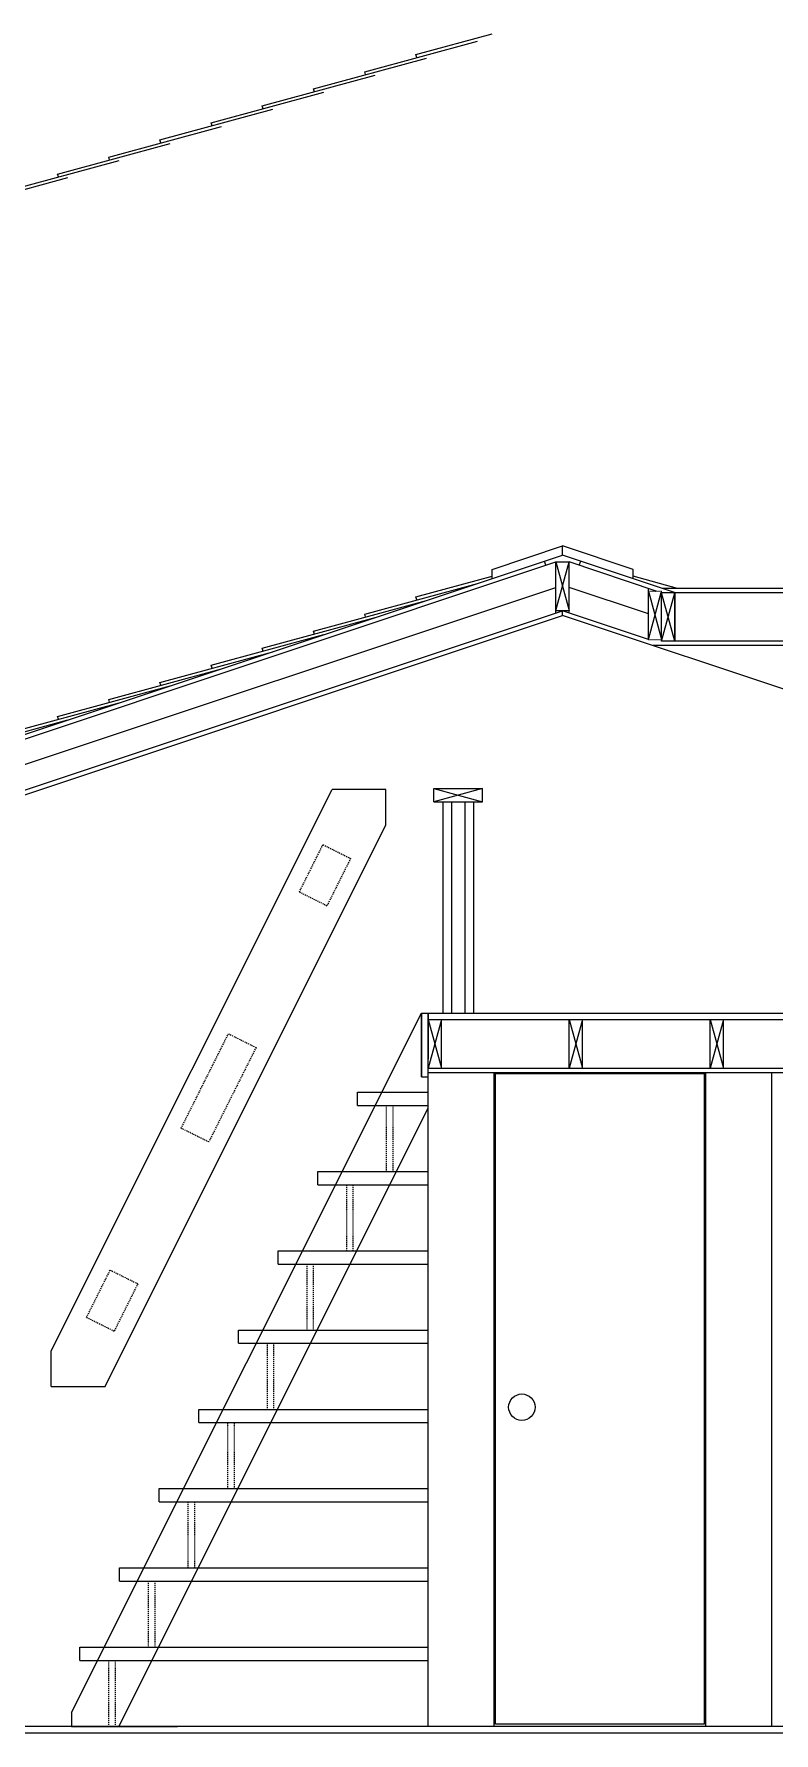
# Model space of a CAD drawing. Header units: inches. Extents: x -177 to 2825, y -2046 to -803.
# Drawn here: x 2135.8 to 2219.8, y -1318.2 to -1125.3 of the extents above; entities that cross this region are included whole.
import ezdxf

# ---------------------------------------------------------------- set-up
doc = ezdxf.new("R2010")
doc.units = ezdxf.units.IN
doc.header["$MEASUREMENT"] = 0
doc.linetypes.add('HIDDEN2', pattern=[0.1875, 0.125, -0.0625])
doc.layers.add('Hidden Line', color=7, linetype='HIDDEN2')
doc.layers.add('Insulation', color=7, linetype='BATTING')
doc.linetypes.add('BATTING', pattern='A,0.0001,-0.1,[134,ltypeshp.shx,S=0.1,R=0,X=-0.1,Y=0],-0.2,[134,ltypeshp.shx,S=0.1,R=180,X=0.1,Y=0],-0.1', length=0.4001)

msp = doc.modelspace()

# ---------------------------------------------------------------- linework, layer by layer
for p, q in [((2173.31, -1129.59), (2186.12, -1126.11)), ((2179.12, -1127.65), (2187.77, -1125.3)), ((2167.5, -1131.53), (2180.31, -1128.05)), ((2179.23, -1127.98), (2179.12, -1127.65)), ((2161.69, -1133.47), (2174.49, -1129.99)), ((2173.42, -1129.92), (2173.31, -1129.59)), ((2155.88, -1135.4), (2168.68, -1131.92)), ((2167.61, -1131.86), (2167.5, -1131.53)), ((2150.07, -1137.34), (2162.87, -1133.86)), ((2161.8, -1133.79), (2161.69, -1133.47)), ((2144.26, -1139.28), (2157.06, -1135.8)), ((2155.99, -1135.73), (2155.88, -1135.4)), ((2138.44, -1141.21), (2151.25, -1137.73)), ((2150.18, -1137.67), (2150.07, -1137.34)), ((2132.63, -1143.15), (2145.44, -1139.67)), ((2144.36, -1139.61), (2144.26, -1139.28)), ((2126.82, -1145.09), (2139.63, -1141.61)), ((2138.55, -1141.54), (2138.44, -1141.21)), ((2187.77, -1186.09), (2195.77, -1183.42)), ((2203.77, -1186.09), (2195.77, -1183.42)), ((2195.77, -1184.47), (2195.77, -1183.42)), ((2051.52, -1232.56), (2195.77, -1184.47)), ((2053.02, -1232.58), (2195.02, -1185.25)), ((2187.77, -1187.14), (2187.77, -1186.09)), ((2193.87, -1185.63), (2193.72, -1185.16)), ((2195.02, -1191.05), (2195.02, -1185.25)), ((2195.02, -1185.25), (2196.52, -1185.25)), ((2195.02, -1185.25), (2196.52, -1190.75)), ((2195.02, -1190.75), (2196.52, -1185.25)), ((2208.6, -1188.75), (2195.77, -1184.47)), ((2196.52, -1191.05), (2196.52, -1185.25)), ((2206.41, -1188.55), (2196.52, -1185.25)), ((2197.67, -1185.63), (2197.83, -1185.16)), ((2203.77, -1187.14), (2203.77, -1186.09)), ((2173.31, -1191.17), (2186.12, -1187.69)), ((2179.12, -1189.23), (2187.77, -1186.88)), ((2208.8, -1188.25), (2203.77, -1186.88)), ((2205.52, -1194.05), (2205.52, -1188.25)), ((2205.52, -1194.05), (2205.52, -1188.25)), ((2340.02, -1188.25), (2207.1, -1188.25)), ((2167.5, -1193.11), (2180.31, -1189.63)), ((2179.23, -1189.56), (2179.12, -1189.23)), ((2205.52, -1188.55), (2207.02, -1194.05)), ((2205.52, -1194.05), (2207.02, -1188.55)), ((2205.52, -1188.55), (2207.02, -1194.05)), ((2205.52, -1194.05), (2207.02, -1188.55)), ((2207.02, -1194.25), (2207.02, -1188.55)), ((2207.02, -1194.25), (2207.02, -1188.55)), ((2208.52, -1194.25), (2207.02, -1188.75)), ((2207.02, -1194.25), (2208.52, -1188.75)), ((2208.52, -1194.25), (2207.02, -1188.75)), ((2338.52, -1188.75), (2207.02, -1188.75)), ((2208.52, -1188.75), (2208.52, -1194.25)), ((2208.52, -1188.75), (2208.52, -1194.25)), ((2208.52, -1194.25), (2208.52, -1189.25)), ((2208.52, -1194.25), (2208.52, -1189.25)), ((2056.52, -1237.22), (2195.77, -1190.8)), ((2057.02, -1237.58), (2195.77, -1191.33)), ((2161.69, -1195.04), (2174.49, -1191.57)), ((2173.42, -1191.5), (2173.31, -1191.17)), ((2195.02, -1190.75), (2196.52, -1190.75)), ((2205.52, -1194.05), (2195.77, -1190.8)), ((2195.77, -1191.33), (2195.77, -1190.8)), ((2296.44, -1224.88), (2195.77, -1191.33)), ((2155.88, -1196.98), (2168.68, -1193.5)), ((2167.61, -1193.44), (2167.5, -1193.11)), ((2150.07, -1198.92), (2162.87, -1195.44)), ((2161.8, -1195.37), (2161.69, -1195.04)), ((2334.52, -1194.75), (2206.05, -1194.75)), ((2338.52, -1194.25), (2207.02, -1194.25)), ((2144.26, -1200.86), (2157.06, -1197.38)), ((2155.99, -1197.31), (2155.88, -1196.98)), ((2138.44, -1202.79), (2151.25, -1199.31)), ((2150.18, -1199.25), (2150.07, -1198.92)), ((2132.63, -1204.73), (2145.44, -1201.25)), ((2144.36, -1201.18), (2144.26, -1200.86)), ((2126.82, -1206.67), (2139.63, -1203.19)), ((2138.55, -1203.12), (2138.44, -1202.79)), ((2137.74, -1274.84), (2169.62, -1211.07)), ((2175.72, -1211.07), (2169.62, -1211.07)), ((2175.72, -1215.09), (2175.72, -1211.07)), ((2181.17, -1210.97), (2186.67, -1210.97)), ((2181.17, -1210.97), (2186.67, -1212.47)), ((2186.67, -1210.97), (2181.17, -1212.47)), ((2181.17, -1212.47), (2181.17, -1210.97)), ((2186.67, -1212.47), (2186.67, -1210.97)), ((2181.17, -1212.47), (2186.67, -1212.47)), ((2182.17, -1212.47), (2182.17, -1236.47)), ((2183.17, -1212.47), (2183.17, -1236.47)), ((2184.67, -1212.47), (2184.67, -1236.47)), ((2185.67, -1212.47), (2185.67, -1236.47)), ((2143.84, -1278.86), (2175.72, -1215.09)), ((2140.05, -1315.9), (2179.77, -1236.47)), ((2179.77, -1236.47), (2179.77, -1243.72)), ((2179.77, -1236.47), (2335.02, -1236.47)), ((2179.77, -1243.72), (2179.77, -1236.47)), ((2180.52, -1236.47), (2180.52, -1241.72)), ((2180.52, -1317.47), (2180.52, -1236.47)), ((2180.52, -1237.22), (2335.02, -1237.22)), ((2180.52, -1237.22), (2182.02, -1242.72)), ((2182.02, -1237.22), (2180.52, -1242.72)), ((2182.02, -1242.72), (2182.02, -1237.22)), ((2196.52, -1242.72), (2196.52, -1237.22)), ((2196.52, -1237.22), (2198.02, -1242.72)), ((2198.02, -1237.22), (2196.52, -1242.72)), ((2198.02, -1242.72), (2198.02, -1237.22)), ((2212.52, -1242.72), (2212.52, -1237.22)), ((2212.52, -1237.22), (2214.02, -1242.72)), ((2214.02, -1237.22), (2212.52, -1242.72)), ((2214.02, -1242.72), (2214.02, -1237.22)), ((2179.77, -1243.72), (2180.52, -1243.72)), ((2180.52, -1242.72), (2333.52, -1242.72)), ((2180.52, -1243.22), (2296.52, -1243.22)), ((2188.02, -1317.47), (2188.02, -1243.22)), ((2188.15, -1243.34), (2211.9, -1243.34)), ((2188.15, -1317.22), (2188.15, -1243.34)), ((2211.9, -1317.22), (2211.9, -1243.34)), ((2212.02, -1317.47), (2212.02, -1243.22)), ((2219.52, -1317.47), (2219.52, -1243.22)), ((2172.48, -1245.47), (2180.52, -1245.47)), ((2172.48, -1246.97), (2172.48, -1245.47)), ((2145.42, -1317.47), (2180.52, -1247.26)), ((2172.48, -1246.97), (2180.52, -1246.97)), ((2167.98, -1254.47), (2180.52, -1254.47)), ((2167.98, -1255.97), (2167.98, -1254.47)), ((2167.98, -1255.97), (2180.52, -1255.97)), ((2163.48, -1263.47), (2180.52, -1263.47)), ((2163.48, -1264.97), (2163.48, -1263.47)), ((2163.48, -1264.97), (2180.52, -1264.97)), ((2158.98, -1272.47), (2180.52, -1272.47)), ((2158.98, -1273.97), (2158.98, -1272.47)), ((2137.74, -1278.86), (2137.74, -1274.84)), ((2158.98, -1273.97), (2180.52, -1273.97)), ((2137.74, -1278.86), (2143.84, -1278.86)), ((2154.48, -1281.47), (2180.52, -1281.47)), ((2154.48, -1282.97), (2154.48, -1281.47)), ((2154.48, -1282.97), (2180.52, -1282.97)), ((2149.98, -1290.47), (2180.52, -1290.47)), ((2149.98, -1291.97), (2149.98, -1290.47)), ((2149.98, -1291.97), (2180.52, -1291.97)), ((2145.48, -1299.47), (2180.52, -1299.47)), ((2145.48, -1300.97), (2145.48, -1299.47)), ((2145.48, -1300.97), (2180.52, -1300.97)), ((2140.98, -1308.47), (2180.52, -1308.47)), ((2140.98, -1309.97), (2140.98, -1308.47)), ((2140.98, -1309.97), (2180.52, -1309.97)), ((2335.02, -1317.47), (2056.52, -1317.47)), ((2140.05, -1315.9), (2140.05, -1317.47)), ((2145.42, -1317.47), (2140.05, -1317.47)), ((2140.05, -1317.47), (2152.05, -1317.47)), ((2211.9, -1317.22), (2188.15, -1317.22)), ((2296.52, -1318.22), (2057.02, -1318.22)), ((2338.52, -1318.22), (2168.52, -1318.22))]:
    msp.add_line(p, q)
msp.add_circle((2191.15, -1281.22), 1.5)
at = {"layer": 'Hidden Line'}
for p, q in [((2205.52, -1188.55), (2207.02, -1188.55)), ((2205.52, -1188.55), (2207.02, -1188.55)), ((2205.52, -1194.05), (2207.02, -1194.05)), ((2205.52, -1194.05), (2207.02, -1194.05)), ((2165.9, -1222.72), (2168.58, -1217.35)), ((2168.58, -1217.35), (2171.71, -1218.92)), ((2171.71, -1218.92), (2169.03, -1224.28)), ((2165.9, -1222.72), (2169.03, -1224.28)), ((2152.48, -1249.55), (2157.85, -1238.82)), ((2160.98, -1240.38), (2155.61, -1251.11)), ((2157.85, -1238.82), (2160.98, -1240.38)), ((2175.75, -1246.97), (2175.75, -1254.47)), ((2176.5, -1246.97), (2176.5, -1254.47)), ((2155.61, -1251.11), (2152.48, -1249.55)), ((2171.23, -1255.97), (2171.23, -1263.47)), ((2171.98, -1255.97), (2171.98, -1263.47)), ((2166.73, -1264.97), (2166.73, -1272.47)), ((2167.48, -1264.97), (2167.48, -1272.47)), ((2141.75, -1271.02), (2144.43, -1265.65)), ((2144.43, -1265.65), (2147.56, -1267.21)), ((2147.56, -1267.21), (2144.88, -1272.58)), ((2141.75, -1271.02), (2144.88, -1272.58)), ((2162.23, -1273.97), (2162.23, -1281.47)), ((2162.98, -1273.97), (2162.98, -1281.47)), ((2157.73, -1282.97), (2157.73, -1290.47)), ((2158.48, -1282.97), (2158.48, -1290.47)), ((2153.23, -1291.97), (2153.23, -1299.47)), ((2153.98, -1291.97), (2153.98, -1299.47)), ((2148.73, -1300.97), (2148.73, -1308.47)), ((2149.48, -1300.97), (2149.48, -1308.47)), ((2144.23, -1309.97), (2144.23, -1317.47)), ((2144.98, -1309.97), (2144.98, -1317.47))]:
    msp.add_line(p, q, dxfattribs=at)
at = {"layer": 'Insulation', "ltscale": 5}
for p, q in [((2053.02, -1235.48), (2195.02, -1188.15)), ((2205.52, -1191.15), (2196.52, -1188.15))]:
    msp.add_line(p, q, dxfattribs=at)

doc.saveas('drawing.dxf')
